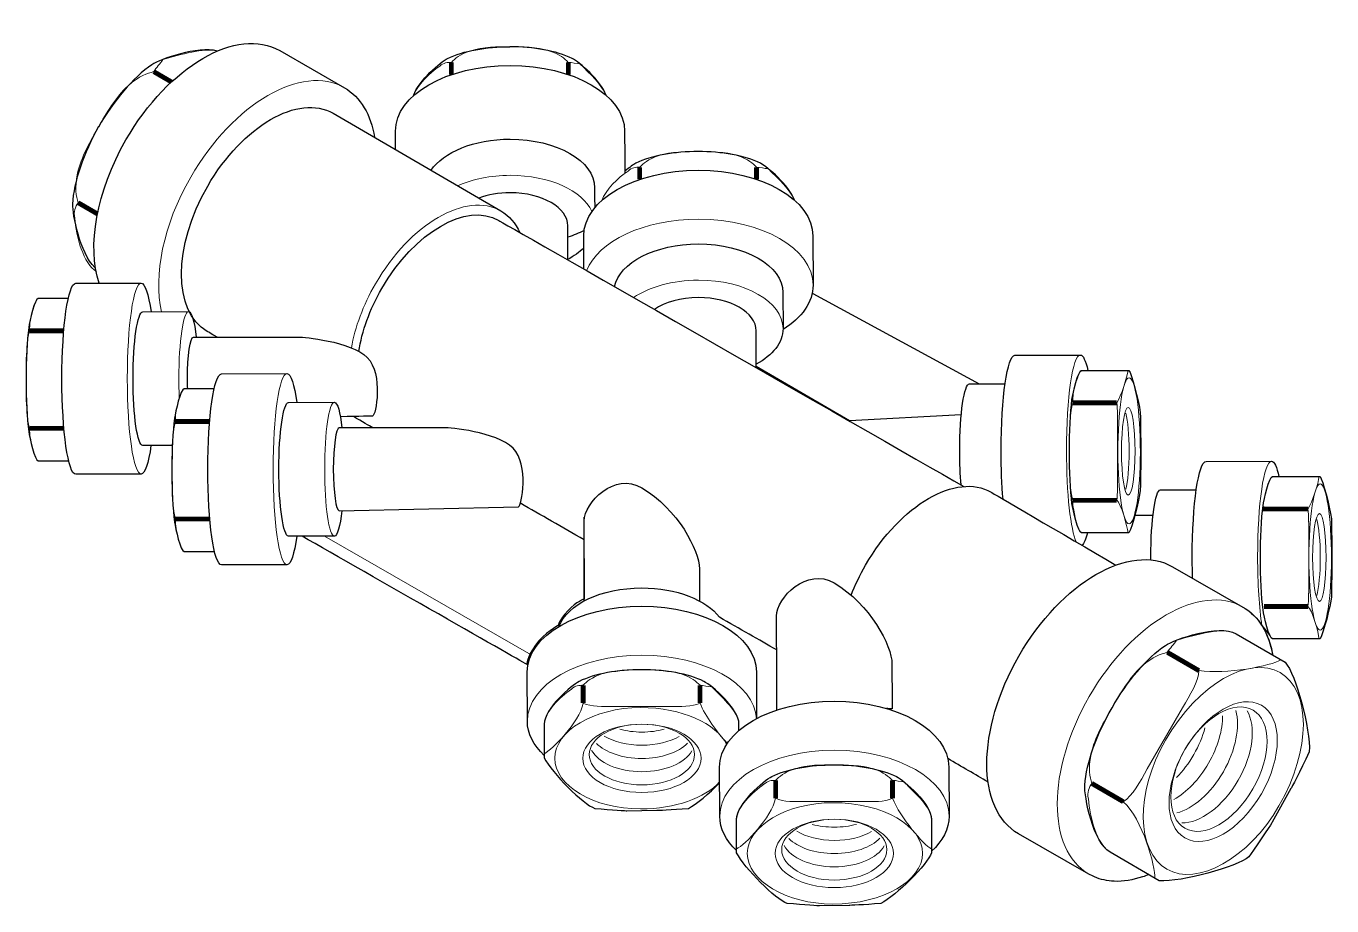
# Model space of a CAD drawing. Header units: millimetres. Extents: x 24747 to 137666, y -34589 to 43444.
# Drawn here: x 126222 to 126767, y 7455 to 7822 of the extents above; entities that cross this region are included whole.
import ezdxf

# ---------------------------------------------------------------- set-up
doc = ezdxf.new("R2010")
doc.units = ezdxf.units.MM
doc.header["$LTSCALE"] = 10
doc.layers.add('Livello 1', color=7, linetype='Continuous')
doc.layers.add('Pannelli', color=7, linetype='Continuous')

# ---------------------------------------------------------------- blocks, each defined once
blk = doc.blocks.new('block 95')
at = {"layer": 'Livello 1', "color": 7, "lineweight": 5, "true_color": 0xffffff}
blk.add_lwpolyline([(142.098, 72.926), (142.098, 72.926)], dxfattribs=at)
blk = doc.blocks.new('block 118')
at = {"layer": 'Livello 1', "color": 7, "lineweight": 5, "true_color": 0xffffff}
blk.add_lwpolyline([(130.922, 65.887), (130.922, 65.887)], dxfattribs=at)
blk.add_open_spline([(132.279, 65.887), (132.279, 65.454), (131.672, 65.103), (130.922, 65.104), (130.173, 65.104), (129.565, 65.454), (129.566, 65.887), (129.565, 66.319), (130.173, 66.67), (130.922, 66.67), (131.671, 66.67), (132.279, 66.319), (132.279, 65.887)], degree=3, knots=[0, 0, 0, 0, 1, 1, 1, 2, 2, 2, 3, 3, 3, 4, 4, 4, 4], dxfattribs=at)
blk = doc.blocks.new('block 125')
at = {"layer": 'Livello 1', "color": 7, "lineweight": 5, "true_color": 0xffffff}
blk.add_lwpolyline([(135.336, 63.706), (135.336, 63.706)], dxfattribs=at)
blk.add_open_spline([(136.693, 63.706), (136.693, 63.273), (136.085, 62.923), (135.336, 62.923), (134.587, 62.923), (133.979, 63.273), (133.98, 63.706), (133.979, 64.138), (134.587, 64.489), (135.336, 64.489), (136.085, 64.489), (136.693, 64.138), (136.693, 63.706)], degree=3, knots=[0, 0, 0, 0, 1, 1, 1, 2, 2, 2, 3, 3, 3, 4, 4, 4, 4], dxfattribs=at)
blk = doc.blocks.new('block 123')
at = {"layer": 'Livello 1', "color": 7, "lineweight": 5, "true_color": 0xffffff}
blk.add_lwpolyline([(144.256, 65.582), (144.256, 65.582)], dxfattribs=at)
blk.add_open_spline([(145.133, 67.103), (145.618, 66.822), (145.618, 65.915), (145.133, 65.075), (144.648, 64.236), (143.862, 63.781), (143.378, 64.062), (142.893, 64.341), (142.893, 65.249), (143.378, 66.089), (143.863, 66.929), (144.649, 67.383), (145.133, 67.103)], degree=3, knots=[0, 0, 0, 0, 1, 1, 1, 2, 2, 2, 3, 3, 3, 4, 4, 4, 4], dxfattribs=at)

msp = doc.modelspace()

# ---------------------------------------------------------------- linework, layer by layer
at = {"layer": 'Pannelli', "color": 7, "lineweight": 30}
for p, q in [((126550.58346, 7710.14462), (126620.00615, 7672.49333)), ((126565.94726, 7656.95455), (126526.89012, 7679.67758)), ((126612.54407, 7659.53624), (126565.94726, 7656.95455))]:
    msp.add_line(p, q, dxfattribs=at)
at = {"layer": 'Pannelli', "color": 7, "lineweight": 9}
msp.add_line((126432.9658, 7559.34117), (126346.61702, 7608.88939), dxfattribs=at)
at = {"layer": 'Pannelli', "color": 7}
msp.add_line((126738.04933, 7571.56718), (126741.41858, 7567.38437), dxfattribs=at)
at = {"layer": 'Pannelli', "color": 7, "lineweight": 5, "const_width": 2}
for points in [[(126399.67145, 7801.4984), (126399.66714, 7806.61042)], [(126448.46756, 7801.54569), (126448.46756, 7806.61042)], [(126282.80003, 7798.44056), (126275.38347, 7802.74752)], [(126478.2839, 7757.75758), (126478.27958, 7762.87064)], [(126527.078, 7757.80384), (126527.07373, 7762.87064)], [(126251.87522, 7743.37323), (126243.80305, 7748.05869)], [(126237.82845, 7694.58016), (126223.54792, 7694.58016)], [(126677.49465, 7664.53611), (126659.13335, 7664.52984)], [(126237.88513, 7653.91666), (126223.54792, 7653.90687)], [(126298.71273, 7656.75388), (126284.42616, 7656.75388)], [(126677.49465, 7623.87537), (126659.12708, 7623.86909)], [(126298.76938, 7616.09039), (126284.42616, 7616.08059)], [(126757.28603, 7620.20687), (126738.40153, 7620.26669)], [(126757.28603, 7579.54612), (126738.92473, 7579.54612)], [(126711.78412, 7552.75669), (126698.57753, 7560.41977)], [(126454.68205, 7539.21147), (126454.67578, 7546.63626)], [(126503.4762, 7539.21147), (126503.4762, 7546.63626)], [(126535.02527, 7499.51645), (126535.019, 7506.94124)], [(126583.81942, 7499.51645), (126583.81942, 7506.94124)], [(126680.20997, 7498.05532), (126666.99711, 7505.72468)]]:
    msp.add_lwpolyline(points, dxfattribs=at)
at = {"layer": 'Pannelli', "color": 7, "lineweight": 30}
for points, knots in [([(126252.61759, 7714.48199), (126247.53869, 7729.68578), (126251.27237, 7752.59877), (126263.80106, 7774.29629), (126281.56662, 7805.06149), (126310.29377, 7821.74218), (126327.96527, 7811.5331), (126327.96527, 7811.5331), (126355.00554, 7796.02508), (126355.00554, 7796.02508), (126361.83673, 7792.0786), (126366.01503, 7784.69397), (126367.54444, 7775.34152)], [6.29502574, 6.29502574, 6.29502574, 6.29502574, 7, 7, 7, 8, 8, 8, 9, 9, 9, 9.386565322, 9.386565322, 9.386565322, 9.386565322]), ([(126301.97146, 7811.3277), (126293.73521, 7813.56635), (126278.19884, 7807.99413), (126274.61215, 7805.62588), (126266.75467, 7800.43354), (126258.60872, 7790.55682), (126252.30016, 7779.62031)], [14.087791399, 14.087791399, 14.087791399, 14.087791399, 15, 15, 15, 16, 16, 16, 16]), ([(126383.88349, 7792.86793), (126386.07406, 7799.12355), (126395.18162, 7806.80958), (126398.04265, 7808.23459), (126404.55188, 7811.48293), (126414.30945, 7813.12592), (126424.06703, 7813.12592), (126424.06708, 7813.12592), (126424.06713, 7813.12592), (126424.06719, 7813.12592)], [3.122622976, 3.122622976, 3.122622976, 3.122622976, 4, 4, 4, 5, 5, 5, 5.000005458, 5.000005458, 5.000005458, 5.000005458]), ([(126464.25089, 7792.86793), (126462.06032, 7799.12355), (126452.95276, 7806.80958), (126450.09173, 7808.23459), (126443.5825, 7811.48293), (126433.82492, 7813.12592), (126424.06735, 7813.12592), (126424.06729, 7813.12592), (126424.06724, 7813.12592), (126424.06719, 7813.12592)], [3.122622976, 3.122622976, 3.122622976, 3.122622976, 4, 4, 4, 5, 5, 5, 5.000005458, 5.000005458, 5.000005458, 5.000005458]), ([(126376.32428, 7770.23082), (126376.30531, 7774.35597), (126376.28909, 7777.88326), (126376.28909, 7777.88326), (126376.28909, 7793.05893), (126397.71061, 7805.35623), (126424.1426, 7805.35623), (126450.56205, 7805.35623), (126471.98983, 7793.05893), (126471.98356, 7777.88326), (126471.98356, 7777.88326), (126472.03846, 7765.94407), (126472.06438, 7760.30819)], [5.584747074, 5.584747074, 5.584747074, 5.584747074, 6, 6, 6, 7, 7, 7, 8, 8, 8, 8.763975171, 8.763975171, 8.763975171, 8.763975171]), ([(126301.84077, 7691.95475), (126299.26279, 7693.45584), (126297.7519, 7694.33559), (126297.7519, 7694.33559), (126283.32248, 7702.66339), (126283.38519, 7729.804), (126297.9024, 7754.94418), (126312.41335, 7780.07809), (126335.88546, 7793.7111), (126350.31488, 7785.37076), (126350.31488, 7785.37076), (126420.36122, 7744.59714), (126420.36122, 7744.59714), (126423.8308, 7742.59256), (126426.46284, 7739.50196), (126428.25798, 7735.61422)], [5.853133242, 5.853133242, 5.853133242, 5.853133242, 6, 6, 6, 7, 7, 7, 8, 8, 8, 9, 9, 9, 9.240346713, 9.240346713, 9.240346713, 9.240346713]), ([(126250.73927, 7721.05188), (126244.59393, 7726.9749), (126241.41095, 7743.17049), (126241.60493, 7747.46412), (126242.03343, 7756.87246), (126246.33564, 7768.93053), (126252.48988, 7779.95462)], [14.087791399, 14.087791399, 14.087791399, 14.087791399, 15, 15, 15, 16, 16, 16, 16]), ([(126391.20586, 7761.56833), (126396.29395, 7769.16703), (126409.13125, 7774.55967), (126424.16141, 7774.55967), (126443.65148, 7774.55967), (126459.45423, 7765.49189), (126459.45423, 7754.30455), (126459.45423, 7754.30455), (126459.47241, 7749.9311), (126459.48919, 7745.89345)], [6.228829853, 6.228829853, 6.228829853, 6.228829853, 7, 7, 7, 8, 8, 8, 8.538391412, 8.538391412, 8.538391412, 8.538391412]), ([(126542.86656, 7749.11822), (126540.68107, 7755.37572), (126531.56121, 7763.06981), (126528.70417, 7764.50109), (126522.18867, 7767.74943), (126512.43737, 7769.38614), (126502.67352, 7769.38614), (126492.91594, 7769.37987), (126483.15837, 7767.7557), (126476.66168, 7764.50109), (126475.68478, 7764.01169), (126473.97509, 7762.79008), (126472.06054, 7761.14388)], [3.122157867, 3.122157867, 3.122157867, 3.122157867, 4, 4, 4, 5, 5, 5, 6, 6, 6, 6.300159344, 6.300159344, 6.300159344, 6.300159344]), ([(126454.96073, 7720.34401), (126454.93511, 7726.31431), (126454.90154, 7734.13722), (126454.90154, 7734.13722), (126454.90154, 7749.31288), (126476.32305, 7761.61646), (126502.74877, 7761.61646), (126529.17449, 7761.61646), (126550.59601, 7749.31288), (126550.59601, 7734.13722), (126550.59601, 7734.13722), (126550.6838, 7713.69397), (126550.6838, 7713.69397), (126550.68676, 7706.53317), (126545.92664, 7700.01498), (126538.124, 7695.12519)], [5.381590673, 5.381590673, 5.381590673, 5.381590673, 6, 6, 6, 7, 7, 7, 8, 8, 8, 9, 9, 9, 9.471470997, 9.471470997, 9.471470997, 9.471470997]), ([(126361.02617, 7685.97561), (126362.29167, 7694.31234), (126365.47989, 7703.42727), (126370.58881, 7712.27674), (126384.12149, 7735.71749), (126406.00078, 7748.41614), (126419.45821, 7740.64645), (126419.45821, 7740.64645), (126572.95239, 7652.86942), (126613.61504, 7629.61611)], [6.622474941, 6.622474941, 6.622474941, 6.622474941, 7, 7, 7, 8, 8, 8, 8.867543323, 8.867543323, 8.867543323, 8.867543323]), ([(126448.2822, 7724.16319), (126448.2933, 7731.21196), (126448.30451, 7738.33874), (126448.30451, 7738.33874), (126448.31078, 7745.98929), (126437.53105, 7752.1787), (126424.23039, 7752.1787), (126419.40551, 7752.1787), (126414.91235, 7751.36422), (126411.14547, 7749.96158)], [2.494526572, 2.494526572, 2.494526572, 2.494526572, 3, 3, 3, 4, 4, 4, 4.362755455, 4.362755455, 4.362755455, 4.362755455]), ([(126467.74071, 7713.03566), (126469.86341, 7723.06297), (126484.74023, 7730.82616), (126502.77385, 7730.82616), (126522.26392, 7730.82616), (126538.06041, 7721.75839), (126538.06041, 7710.56477), (126538.06041, 7710.56477), (126538.12939, 7695.48317), (126538.12939, 7695.48317), (126538.12939, 7689.62474), (126533.80556, 7684.34967), (126526.89187, 7680.65063)], [6.074727128, 6.074727128, 6.074727128, 6.074727128, 7, 7, 7, 8, 8, 8, 9, 9, 9, 9.523079842, 9.523079842, 9.523079842, 9.523079842]), ([(126274.24155, 7646.6855), (126273.19269, 7639.34058), (126271.7342, 7634.78679), (126270.12216, 7634.78679), (126270.12216, 7634.78679), (126242.83105, 7634.70527), (126242.83105, 7634.70527), (126239.63914, 7634.70527), (126237.04925, 7652.55235), (126237.04925, 7674.57588), (126237.04925, 7696.5994), (126239.63914, 7714.45902), (126242.83105, 7714.45275), (126242.83105, 7714.45275), (126270.12216, 7714.53427), (126270.12216, 7714.53427), (126271.74101, 7714.53427), (126273.20501, 7709.94032), (126274.25483, 7702.54075)], [4.494959227, 4.494959227, 4.494959227, 4.494959227, 5, 5, 5, 6, 6, 6, 7, 7, 7, 8, 8, 8, 9, 9, 9, 9.507174546, 9.507174546, 9.507174546, 9.507174546]), ([(126239.70589, 7708.13165), (126234.05229, 7708.13165), (126227.16625, 7708.13165), (126227.16625, 7708.13165), (126225.71767, 7708.13165), (126223.54792, 7698.64373), (126223.18421, 7695.93468), (126222.46305, 7690.50405), (126222.09934, 7682.37692), (126222.09934, 7674.24979), (126222.09934, 7666.11011), (126222.46305, 7657.98298), (126223.18421, 7652.56489), (126223.54792, 7649.84331), (126225.71767, 7640.36165), (126227.16625, 7640.36165), (126227.16625, 7640.36165), (126234.17921, 7640.36165), (126239.86117, 7640.36165)], [2.410512102, 2.410512102, 2.410512102, 2.410512102, 3, 3, 3, 4, 4, 4, 5, 5, 5, 6, 6, 6, 7, 7, 7, 7.594895815, 7.594895815, 7.594895815, 7.594895815]), ([(126526.88928, 7679.21102), (126526.90262, 7686.63318), (126526.91696, 7694.60524), (126526.91696, 7694.60524), (126526.91696, 7702.25578), (126516.13722, 7708.43893), (126502.83656, 7708.43893), (126495.43865, 7708.43893), (126488.81748, 7706.52427), (126484.40048, 7703.50862)], [2.465510402, 2.465510402, 2.465510402, 2.465510402, 3, 3, 3, 4, 4, 4, 4.556469093, 4.556469093, 4.556469093, 4.556469093]), ([(126283.17998, 7646.70895), (126277.67599, 7646.69451), (126270.80569, 7646.67649), (126270.80569, 7646.67649), (126268.57324, 7646.67649), (126266.76094, 7659.17446), (126266.76094, 7674.60096), (126266.76094, 7690.02746), (126268.57324, 7702.5317), (126270.80569, 7702.5317), (126270.80569, 7702.5317), (126289.92577, 7702.58187), (126289.92577, 7702.58187), (126291.21314, 7702.58187), (126292.3608, 7698.42373), (126293.10177, 7691.94731)], [5.400563748, 5.400563748, 5.400563748, 5.400563748, 6, 6, 6, 7, 7, 7, 8, 8, 8, 9, 9, 9, 9.576661606, 9.576661606, 9.576661606, 9.576661606]), ([(126289.5654, 7670.30537), (126289.51409, 7671.6864), (126289.48681, 7673.13412), (126289.48681, 7674.62604), (126289.48681, 7684.19549), (126290.60931, 7691.94637), (126291.99518, 7691.94637), (126291.99518, 7691.94637), (126336.17392, 7691.98399), (126336.17392, 7691.98399), (126337.5598, 7691.98399), (126357.60171, 7690.36609), (126364.54363, 7683.39908), (126371.29743, 7676.6202), (126368.14942, 7659.01769), (126366.76354, 7659.01769), (126366.76354, 7659.01769), (126361.29669, 7658.89251), (126353.31948, 7658.70986)], [6.8440954, 6.8440954, 6.8440954, 6.8440954, 7, 7, 7, 8, 8, 8, 9, 9, 9, 10, 10, 10, 11, 11, 11, 11.270401915, 11.270401915, 11.270401915, 11.270401915]), ([(126629.99016, 7624.33673), (126629.48535, 7630.26167), (126629.19591, 7637.16664), (126629.19591, 7644.5381), (126629.19591, 7666.56162), (126631.77953, 7684.4087), (126634.97144, 7684.4087)], [0.665291907, 0.665291907, 0.665291907, 0.665291907, 1, 1, 1, 2, 2, 2, 2]), ([(126335.12023, 7608.85922), (126334.07134, 7601.5109), (126332.61267, 7596.95424), (126331.0004, 7596.95424), (126331.0004, 7596.95424), (126303.70929, 7596.87899), (126303.70929, 7596.87899), (126300.52365, 7596.87899), (126297.93376, 7614.72607), (126297.93376, 7636.74959), (126297.93376, 7658.77312), (126300.52365, 7676.63274), (126303.70929, 7676.62647), (126303.70929, 7676.62647), (126331.0004, 7676.70799), (126331.0004, 7676.70799), (126332.61925, 7676.70799), (126334.08325, 7672.11403), (126335.13306, 7664.71447)], [4.494888441, 4.494888441, 4.494888441, 4.494888441, 5, 5, 5, 6, 6, 6, 7, 7, 7, 8, 8, 8, 9, 9, 9, 9.507174546, 9.507174546, 9.507174546, 9.507174546]), ([(126687.4529, 7649.45451), (126687.4529, 7649.45451), (126687.40273, 7654.70328), (126687.26477, 7660.46627), (126686.54361, 7665.88436), (126683.64644, 7676.73308), (126682.56157, 7678.08133), (126682.56157, 7678.08133), (126662.75168, 7678.08133), (126662.75168, 7678.08133), (126661.3031, 7678.08133), (126659.12708, 7668.59967), (126658.76964, 7665.89063), (126658.04221, 7660.46627), (126657.68477, 7652.3266), (126657.68477, 7644.19947), (126657.68477, 7636.07233), (126658.04221, 7627.93266), (126658.76964, 7622.51457), (126659.12708, 7619.80553), (126661.3031, 7610.31133), (126662.75168, 7610.31133), (126662.75168, 7610.31133), (126682.56157, 7610.31133), (126682.56157, 7610.31133), (126684.01015, 7613.02038), (126686.90732, 7623.86909), (126687.27104, 7627.93266), (126687.40273, 7633.86496), (126687.49679, 7639.12001), (126687.49679, 7639.12001), (126687.49679, 7639.12001), (126687.4529, 7649.45451), (126687.4529, 7649.45451)], [0, 0, 0, 0, 1, 1, 1, 2, 2, 2, 3, 3, 3, 4, 4, 4, 5, 5, 5, 6, 6, 6, 7, 7, 7, 8, 8, 8, 9, 9, 9, 10, 10, 10, 11, 11, 11, 11]), ([(126612.48308, 7630.26343), (126612.12121, 7634.44625), (126611.91321, 7639.33702), (126611.91321, 7644.56318), (126611.91321, 7659.97714), (126613.72551, 7672.48138), (126615.95796, 7672.48138), (126615.95796, 7672.48138), (126625.22617, 7672.50874), (126630.85697, 7672.52536)], [0.661221934, 0.661221934, 0.661221934, 0.661221934, 1, 1, 1, 2, 2, 2, 2.696230311, 2.696230311, 2.696230311, 2.696230311]), ([(126300.58876, 7670.30537), (126294.93429, 7670.30537), (126288.04449, 7670.30537), (126288.04449, 7670.30537), (126286.59591, 7670.30537), (126284.42616, 7660.81744), (126284.06872, 7658.1084), (126283.34129, 7652.67777), (126282.97758, 7644.55064), (126282.97758, 7636.42351), (126282.97758, 7628.28383), (126283.34129, 7620.1567), (126284.06872, 7614.73861), (126284.42616, 7612.01703), (126286.59591, 7602.53537), (126288.04449, 7602.53537), (126288.04449, 7602.53537), (126295.06113, 7602.53537), (126300.74388, 7602.53537)], [2.410351107, 2.410351107, 2.410351107, 2.410351107, 3, 3, 3, 4, 4, 4, 5, 5, 5, 6, 6, 6, 7, 7, 7, 7.595051798, 7.595051798, 7.595051798, 7.595051798]), ([(126353.97825, 7619.49238), (126353.23534, 7613.03972), (126352.08815, 7608.90037), (126350.80401, 7608.90037), (126350.80401, 7608.90037), (126331.68393, 7608.8502), (126331.68393, 7608.8502), (126329.45148, 7608.8502), (126327.63918, 7621.34818), (126327.63918, 7636.77468), (126327.63918, 7652.20118), (126329.45148, 7664.70542), (126331.68393, 7664.70542), (126331.68393, 7664.70542), (126350.80401, 7664.75559), (126350.80401, 7664.75559), (126352.09138, 7664.75559), (126353.24112, 7660.59745), (126353.98386, 7654.12103)], [4.424787487, 4.424787487, 4.424787487, 4.424787487, 5, 5, 5, 6, 6, 6, 7, 7, 7, 8, 8, 8, 9, 9, 9, 9.576661508, 9.576661508, 9.576661508, 9.576661508]), ([(126352.87342, 7619.4669), (126351.48754, 7619.47944), (126350.36505, 7627.23032), (126350.36505, 7636.79976), (126350.36505, 7646.36921), (126351.48754, 7654.12009), (126352.87342, 7654.12009), (126352.87342, 7654.12009), (126397.05216, 7654.15771), (126397.05216, 7654.15771), (126398.43804, 7654.15771), (126418.47994, 7652.53981), (126425.42814, 7645.5728), (126432.18194, 7638.79392), (126429.02766, 7621.1914), (126427.64178, 7621.1914), (126427.64178, 7621.1914), (126352.87342, 7619.4669), (126352.87342, 7619.4669)], [0, 0, 0, 0, 1, 1, 1, 2, 2, 2, 3, 3, 3, 4, 4, 4, 5, 5, 5, 6, 6, 6, 6]), ([(126709.13166, 7591.31192), (126709.03718, 7594.17475), (126708.98729, 7597.15474), (126708.98729, 7600.21513), (126708.98729, 7622.22611), (126711.57091, 7640.08573), (126714.76282, 7640.08573), (126714.76282, 7640.08573), (126742.0602, 7640.15471), (126742.0602, 7640.15471), (126743.21654, 7640.15471), (126744.29439, 7637.80236), (126745.19837, 7633.75209)], [0.861039914, 0.861039914, 0.861039914, 0.861039914, 1, 1, 1, 2, 2, 2, 3, 3, 3, 3.362987021, 3.362987021, 3.362987021, 3.362987021]), ([(126455.14535, 7581.86705), (126455.13243, 7595.95257), (126455.11475, 7615.22775), (126455.11475, 7615.22775), (126455.11475, 7622.86574), (126467.74441, 7635.83404), (126479.19514, 7629.04889), (126494.0259, 7620.28212), (126503.26926, 7602.91163), (126503.26926, 7595.27363), (126503.26926, 7595.27363), (126503.27972, 7588.62236), (126503.29043, 7581.81424)], [5.365379904, 5.365379904, 5.365379904, 5.365379904, 6, 6, 6, 7, 7, 7, 8, 8, 8, 8.488209539, 8.488209539, 8.488209539, 8.488209539]), ([(126566.57769, 7584.24966), (126568.1888, 7588.42829), (126570.19654, 7592.64658), (126572.60072, 7596.81001), (126587.11166, 7621.95019), (126610.58377, 7635.57066), (126625.01319, 7627.24286), (126625.01319, 7627.24286), (126655.15659, 7609.64169), (126677.1259, 7596.81348)], [6.834391424, 6.834391424, 6.834391424, 6.834391424, 7, 7, 7, 8, 8, 8, 8.635586512, 8.635586512, 8.635586512, 8.635586512]), ([(126767.24427, 7605.13154), (126767.24427, 7605.13154), (126767.20038, 7610.37404), (126767.06242, 7616.13076), (126766.33499, 7621.54885), (126763.44409, 7632.39757), (126762.35295, 7633.75209), (126762.35295, 7633.75209), (126742.54306, 7633.75209), (126742.54306, 7633.75209), (126741.09448, 7633.75209), (126738.92473, 7624.27043), (126738.56102, 7621.56139), (126737.83986, 7616.13076), (126737.47615, 7608.00363), (126737.47615, 7599.87023), (126737.47615, 7591.73682), (126737.83359, 7583.60969), (126738.56102, 7578.1916), (126738.92473, 7575.47002), (126741.09448, 7565.98836), (126742.54306, 7565.98836), (126742.54306, 7565.98836), (126762.35295, 7565.98836), (126762.35295, 7565.98836), (126763.8078, 7568.69741), (126766.6987, 7579.54612), (126767.06242, 7583.60969), (126767.20038, 7589.53572), (126767.28817, 7594.79704), (126767.28817, 7594.79704), (126767.28817, 7594.79704), (126767.24427, 7605.13154), (126767.24427, 7605.13154)], [0, 0, 0, 0, 1, 1, 1, 2, 2, 2, 3, 3, 3, 4, 4, 4, 5, 5, 5, 6, 6, 6, 7, 7, 7, 8, 8, 8, 9, 9, 9, 10, 10, 10, 11, 11, 11, 11]), ([(126691.70864, 7598.9668), (126691.70595, 7599.38476), (126691.70459, 7599.80511), (126691.70459, 7600.22767), (126691.70459, 7615.65417), (126693.51689, 7628.15841), (126695.74934, 7628.15841), (126695.74934, 7628.15841), (126710.64833, 7628.19751), (126710.64833, 7628.19751)], [6.972608572, 6.972608572, 6.972608572, 6.972608572, 7, 7, 7, 8, 8, 8, 9, 9, 9, 9]), ([(126665.83071, 7467.82941), (126665.83071, 7467.82941), (126636.43257, 7484.65433), (126636.43257, 7484.65433), (126618.76107, 7494.85087), (126618.84259, 7528.07429), (126636.60815, 7558.85204), (126654.37371, 7589.61725), (126683.10087, 7606.29793), (126700.77236, 7596.10139), (126700.77236, 7596.10139), (126730.17051, 7579.25766), (126730.17051, 7579.25766), (126736.8325, 7575.41366), (126740.97228, 7568.29882), (126742.59255, 7559.27657)], [5, 5, 5, 5, 6, 6, 6, 7, 7, 7, 8, 8, 8, 9, 9, 9, 9.376990706, 9.376990706, 9.376990706, 9.376990706]), ([(126535.49912, 7536.27267), (126535.48468, 7550.05056), (126535.45797, 7575.539), (126535.45797, 7575.539), (126535.45797, 7583.17072), (126548.08763, 7596.13902), (126559.53836, 7589.36014), (126574.36912, 7580.5871), (126583.61248, 7563.21661), (126583.61248, 7555.57861), (126583.61248, 7555.57861), (126583.62915, 7544.98449), (126583.64194, 7536.85284)], [5.27027744, 5.27027744, 5.27027744, 5.27027744, 6, 6, 6, 7, 7, 7, 8, 8, 8, 8.616219085, 8.616219085, 8.616219085, 8.616219085]), ([(126444.63125, 7571.21389), (126447.99074, 7580.39316), (126462.17926, 7587.28446), (126479.17005, 7587.28446), (126493.68529, 7587.28446), (126506.15188, 7582.25499), (126511.57035, 7575.06619)], [0.128233236, 0.128233236, 0.128233236, 0.128233236, 1, 1, 1, 1.744750613, 1.744750613, 1.744750613, 1.744750613]), ([(126438.4211, 7517.37646), (126433.95861, 7521.55203), (126431.38553, 7526.46518), (126431.38553, 7531.72397), (126431.38553, 7531.72397), (126431.29774, 7552.17976), (126431.29774, 7552.17976), (126431.29774, 7567.3617), (126452.71925, 7579.659), (126479.14497, 7579.659), (126505.57696, 7579.659), (126526.99848, 7567.3617), (126526.99221, 7552.17976), (126526.99221, 7552.17976), (126527.0631, 7536.77224), (126527.0818, 7532.70907)], [4.653472263, 4.653472263, 4.653472263, 4.653472263, 5, 5, 5, 6, 6, 6, 7, 7, 7, 8, 8, 8, 8.868143455, 8.868143455, 8.868143455, 8.868143455]), ([(126444.26603, 7571.54441), (126444.26603, 7571.54441), (126438.50304, 7568.65978), (126434.73421, 7563.34203), (126430.96538, 7558.02427), (126431.18486, 7555.3654), (126431.18486, 7555.3654)], [10, 10, 10, 10, 11, 11, 11, 12, 12, 12, 12]), ([(126750.21241, 7503.51731), (126750.21241, 7503.51731), (126754.06277, 7510.71634), (126757.85041, 7518.85601), (126758.40853, 7528.25615), (126752.25047, 7551.26421), (126747.82946, 7556.24333), (126747.82946, 7556.24333), (126727.3235, 7568.12048), (126727.3235, 7568.12048), (126720.03667, 7572.33455), (126701.73809, 7565.90057), (126697.80621, 7563.29813), (126689.94873, 7558.09953), (126681.80278, 7548.2228), (126675.49422, 7537.28002), (126669.17939, 7526.34351), (126664.6894, 7514.35348), (126664.13129, 7504.95962), (126663.84282, 7500.25642), (126667.41726, 7481.18024), (126674.71036, 7476.96617), (126674.71036, 7476.96617), (126695.20377, 7465.08902), (126695.20377, 7465.08902), (126704.59763, 7464.52463), (126727.59942, 7470.68269), (126732.59109, 7475.1037), (126737.87121, 7482.68526), (126742.4051, 7489.4955), (126742.4051, 7489.4955), (126742.4051, 7489.4955), (126750.21241, 7503.51731), (126750.21241, 7503.51731)], [0, 0, 0, 0, 1, 1, 1, 2, 2, 2, 3, 3, 3, 4, 4, 4, 5, 5, 5, 6, 6, 6, 7, 7, 7, 8, 8, 8, 9, 9, 9, 10, 10, 10, 11, 11, 11, 11]), ([(126519.73673, 7527.79102), (126519.73673, 7529.32403), (126519.73673, 7530.38199), (126519.73673, 7530.38199), (126519.73673, 7536.87868), (126508.35499, 7546.63626), (126505.10664, 7548.2667), (126498.59114, 7551.51504), (126488.83357, 7553.14549), (126479.07599, 7553.14549), (126469.31214, 7553.14549), (126459.56084, 7551.51504), (126453.05788, 7548.2667), (126449.80327, 7546.63626), (126438.41525, 7536.87868), (126438.41525, 7530.36945), (126438.41525, 7530.36945), (126438.42152, 7516.4417), (126438.42152, 7516.4417), (126441.66986, 7509.93874), (126454.67578, 7496.92655), (126459.56084, 7495.28984), (126466.67835, 7494.68783), (126472.98064, 7494.28649), (126472.98064, 7494.28649), (126472.98064, 7494.28649), (126485.37828, 7494.48716), (126485.37828, 7494.48716), (126485.37828, 7494.48716), (126491.68057, 7494.68783), (126498.59114, 7495.28984), (126502.01872, 7497.00693), (126507.24944, 7501.42611), (126511.67107, 7505.93883)], [2.724514817, 2.724514817, 2.724514817, 2.724514817, 3, 3, 3, 4, 4, 4, 5, 5, 5, 6, 6, 6, 7, 7, 7, 8, 8, 8, 9, 9, 9, 10, 10, 10, 11, 11, 11, 12, 12, 12, 12.526572454, 12.526572454, 12.526572454, 12.526572454]), ([(126518.76432, 7477.68935), (126514.30384, 7481.86457), (126511.73285, 7486.77712), (126511.73502, 7492.03522), (126511.73502, 7492.03522), (126511.64096, 7512.48474), (126511.64096, 7512.48474), (126511.64096, 7527.67295), (126533.06247, 7539.97025), (126559.49446, 7539.97025), (126585.91391, 7539.97025), (126607.3417, 7527.67295), (126607.33543, 7512.48474), (126607.33543, 7512.48474), (126607.42949, 7492.04149), (126607.42949, 7492.04149), (126607.43172, 7486.65658), (126604.7374, 7481.63458), (126600.07996, 7477.39549)], [4.653517594, 4.653517594, 4.653517594, 4.653517594, 5, 5, 5, 6, 6, 6, 7, 7, 7, 8, 8, 8, 9, 9, 9, 9.354692119, 9.354692119, 9.354692119, 9.354692119]), ([(126565.7215, 7454.79214), (126565.7215, 7454.79214), (126572.03006, 7454.99281), (126578.94063, 7455.59482), (126585.44359, 7458.85571), (126598.45578, 7471.8679), (126600.07996, 7476.75295), (126600.07996, 7476.75295), (126600.07996, 7490.68697), (126600.07996, 7490.68697), (126600.07996, 7497.18366), (126588.69821, 7506.94124), (126585.44359, 7508.57168), (126578.93436, 7511.82002), (126569.17679, 7513.45047), (126559.41921, 7513.45047), (126549.66164, 7513.45047), (126539.90406, 7511.8263), (126533.4011, 7508.57168), (126530.14649, 7506.94124), (126518.75847, 7497.18366), (126518.75847, 7490.67443), (126518.75847, 7490.67443), (126518.76474, 7476.75295), (126518.76474, 7476.75295), (126522.01308, 7470.24372), (126535.02527, 7457.2378), (126539.90406, 7455.59482), (126547.02157, 7454.99281), (126553.32386, 7454.59147), (126553.32386, 7454.59147), (126553.32386, 7454.59147), (126565.7215, 7454.79214), (126565.7215, 7454.79214)], [0, 0, 0, 0, 1, 1, 1, 2, 2, 2, 3, 3, 3, 4, 4, 4, 5, 5, 5, 6, 6, 6, 7, 7, 7, 8, 8, 8, 9, 9, 9, 10, 10, 10, 11, 11, 11, 11])]:
    msp.add_open_spline(points, degree=3, knots=knots, dxfattribs=at)
at = {"layer": 'Pannelli', "color": 7, "lineweight": 5}
for points, knots in [([(126301.94818, 7811.31778), (126296.10222, 7812.79968), (126286.81069, 7809.86315), (126279.21502, 7807.82071), (126278.16777, 7806.00214), (126276.43072, 7804.57236), (126275.38347, 7802.74752), (126275.38347, 7802.74752), (126275.38347, 7802.74752), (126275.38347, 7802.74752), (126272.49884, 7801.98874), (126269.62049, 7801.21114), (126264.64136, 7796.7964), (126259.66224, 7792.38166), (126255.46071, 7785.08857), (126252.30016, 7779.62031), (126249.13961, 7774.15206), (126244.93808, 7766.85896), (126243.5961, 7760.33719), (126242.25412, 7753.81541), (126243.03172, 7750.94332), (126243.80305, 7748.05869), (126242.7558, 7746.24012), (126241.70228, 7744.40901), (126242.46734, 7741.54319), (126242.9502, 7733.9679), (126246.04177, 7722.47328), (126251.50375, 7719.31273)], [0.119730664, 0.119730664, 0.119730664, 0.119730664, 1, 1, 1, 2, 2, 2, 3, 3, 3, 4, 4, 4, 5, 5, 5, 6, 6, 6, 7, 7, 7, 8, 8, 8, 9, 9, 9, 9]), ([(126464.20432, 7792.90887), (126462.56361, 7797.19812), (126457.39176, 7801.95045), (126453.34007, 7806.00214), (126451.7159, 7806.00841), (126450.09173, 7806.61042), (126448.46756, 7806.61042), (126448.46756, 7806.61042), (126448.46756, 7806.61042), (126448.46756, 7806.61042), (126446.83711, 7808.24713), (126445.20667, 7809.8713), (126440.32788, 7811.49547), (126435.44909, 7813.12592), (126428.94614, 7813.11338), (126424.06735, 7813.12592), (126419.19483, 7813.12592), (126412.69187, 7813.11338), (126407.80054, 7811.49547), (126402.92175, 7809.8713), (126401.30385, 7808.24713), (126399.66714, 7806.61042), (126398.04924, 7806.61042), (126396.41879, 7806.61042), (126394.78835, 7804.98624), (126390.66772, 7802.23916), (126385.38102, 7797.15993), (126383.84375, 7792.70695)], [0.16952991, 0.16952991, 0.16952991, 0.16952991, 1, 1, 1, 2, 2, 2, 3, 3, 3, 4, 4, 4, 5, 5, 5, 6, 6, 6, 7, 7, 7, 8, 8, 8, 8.845687859, 8.845687859, 8.845687859, 8.845687859]), ([(126542.81982, 7749.15935), (126541.18249, 7753.44987), (126536.00672, 7758.21337), (126531.95252, 7762.26236), (126530.32834, 7762.26863), (126528.6979, 7762.87064), (126527.07373, 7762.87064), (126527.07373, 7762.87064), (126527.07373, 7762.87064), (126527.07373, 7762.87064), (126525.44956, 7764.50109), (126523.81911, 7766.13153), (126518.94033, 7767.7557), (126514.06154, 7769.37987), (126507.55858, 7769.37987), (126502.67352, 7769.38614), (126497.801, 7769.38614), (126491.29804, 7769.37987), (126486.41298, 7767.7557), (126481.5342, 7766.13153), (126479.9163, 7764.50109), (126478.27958, 7762.87064), (126476.66168, 7762.87064), (126475.03124, 7762.87064), (126473.40079, 7761.25274), (126469.27738, 7758.49849), (126463.98631, 7753.41792), (126462.45307, 7748.96023)], [0.169013296, 0.169013296, 0.169013296, 0.169013296, 1, 1, 1, 2, 2, 2, 3, 3, 3, 4, 4, 4, 5, 5, 5, 6, 6, 6, 7, 7, 7, 8, 8, 8, 8.846260222, 8.846260222, 8.846260222, 8.846260222]), ([(126227.16625, 7708.13165), (126226.08138, 7708.13165), (126224.77076, 7702.70729), (126223.68589, 7698.64373), (126223.67961, 7697.2892), (126223.54792, 7695.93468), (126223.54792, 7694.58016), (126223.54792, 7694.58016), (126223.54792, 7694.58016), (126223.54792, 7694.58016), (126223.18421, 7693.22564), (126222.8205, 7691.85857), (126222.46305, 7687.79501), (126222.09934, 7683.73144), (126222.09934, 7678.31335), (126222.09934, 7674.24979), (126222.09934, 7670.18622), (126222.09934, 7664.76813), (126222.46305, 7660.69203), (126222.8205, 7656.62846), (126223.18421, 7655.27394), (126223.54792, 7653.90687), (126223.54792, 7652.56489), (126223.54792, 7651.21037), (126223.90537, 7649.84331), (126224.6328, 7645.77974), (126226.08138, 7640.36165), (126227.16625, 7640.36165)], [0, 0, 0, 0, 1, 1, 1, 2, 2, 2, 3, 3, 3, 4, 4, 4, 5, 5, 5, 6, 6, 6, 7, 7, 7, 8, 8, 8, 9, 9, 9, 9]), ([(126662.75168, 7678.08133), (126661.66681, 7678.08133), (126660.34991, 7672.65697), (126659.26504, 7668.59967), (126659.26504, 7667.24515), (126659.12708, 7665.88436), (126659.13335, 7664.52984), (126659.13335, 7664.52984), (126659.13335, 7664.52984), (126659.13335, 7664.52984), (126658.76964, 7663.17532), (126658.40592, 7661.82079), (126658.04221, 7657.75723), (126657.68477, 7653.69366), (126657.68477, 7648.26303), (126657.68477, 7644.19947), (126657.6785, 7640.1359), (126657.68477, 7634.71781), (126658.04221, 7630.6417), (126658.40592, 7626.57814), (126658.76964, 7625.23616), (126659.12708, 7623.86909), (126659.12708, 7622.51457), (126659.13335, 7621.16005), (126659.4908, 7619.80553), (126660.21822, 7615.74196), (126661.66681, 7610.32387), (126662.75168, 7610.31133)], [0, 0, 0, 0, 1, 1, 1, 2, 2, 2, 3, 3, 3, 4, 4, 4, 5, 5, 5, 6, 6, 6, 7, 7, 7, 8, 8, 8, 9, 9, 9, 9]), ([(126682.20412, 7678.08133), (126681.84041, 7675.37228), (126679.30695, 7667.23888), (126677.49465, 7664.53611), (126677.49465, 7664.53611), (126677.49465, 7664.53611), (126677.49465, 7664.53611), (126677.85836, 7661.82079), (126677.8082, 7657.75723), (126677.8082, 7653.69366), (126677.8082, 7653.69366), (126677.8082, 7634.71781), (126677.8082, 7634.71781), (126677.8082, 7630.65425), (126677.85836, 7626.57814), (126677.49465, 7623.87537), (126679.30695, 7622.51457), (126681.84041, 7613.03919), (126682.20412, 7610.31133)], [0, 0, 0, 0, 1, 1, 1, 2, 2, 2, 3, 3, 3, 4, 4, 4, 5, 5, 5, 6, 6, 6, 6]), ([(126687.32121, 7643.82321), (126687.32121, 7661.44454), (126685.15146, 7675.0023), (126682.618, 7675.0023), (126680.08455, 7675.0023), (126677.90853, 7661.44454), (126677.90853, 7643.82321), (126677.90853, 7627.56895), (126680.08455, 7614.01118), (126682.618, 7614.01118), (126685.15146, 7614.01118), (126687.32121, 7627.56895), (126687.32121, 7643.82321)], [0, 0, 0, 0, 1, 1, 1, 2, 2, 2, 3, 3, 3, 4, 4, 4, 4]), ([(126288.04449, 7670.30537), (126286.95962, 7670.30537), (126285.649, 7664.88101), (126284.56412, 7660.81744), (126284.55785, 7659.46292), (126284.42616, 7658.1084), (126284.42616, 7656.75388), (126284.42616, 7656.75388), (126284.42616, 7656.75388), (126284.42616, 7656.75388), (126284.06245, 7655.39936), (126283.69873, 7654.03229), (126283.34129, 7649.96873), (126282.97758, 7645.90516), (126282.97758, 7640.48707), (126282.97758, 7636.42351), (126282.97758, 7632.35994), (126282.97758, 7626.94185), (126283.34129, 7622.86574), (126283.69873, 7618.80218), (126284.06245, 7617.44766), (126284.42616, 7616.08059), (126284.42616, 7614.72607), (126284.42616, 7613.37155), (126284.78988, 7612.01703), (126285.51103, 7607.95346), (126286.95962, 7602.53537), (126288.04449, 7602.5291)], [0, 0, 0, 0, 1, 1, 1, 2, 2, 2, 3, 3, 3, 4, 4, 4, 5, 5, 5, 6, 6, 6, 7, 7, 7, 8, 8, 8, 9, 9, 9, 9]), ([(126681.21959, 7660.19035), (126682.06616, 7657.0298), (126682.63682, 7651.09749), (126682.63682, 7644.2998), (126682.63682, 7637.53973), (126682.07243, 7631.61997), (126681.23213, 7628.45942)], [0, 0, 0, 0, 1, 1, 1, 2, 2, 2, 2]), ([(126682.2731, 7662.61093), (126683.8283, 7662.60466), (126685.09502, 7654.40855), (126685.09502, 7644.2998), (126685.09502, 7634.19105), (126683.8283, 7625.98867), (126682.2731, 7626.00121)], [0, 0, 0, 0, 1, 1, 1, 2, 2, 2, 2]), ([(126761.98923, 7633.75209), (126761.63179, 7631.04304), (126759.09833, 7622.91591), (126757.28603, 7620.20687), (126757.28603, 7620.20687), (126757.28603, 7620.20687), (126757.28603, 7620.20687), (126757.64974, 7617.48528), (126757.60585, 7613.42172), (126757.60585, 7609.35815), (126757.60585, 7609.35815), (126757.60585, 7590.38857), (126757.60585, 7590.38857), (126757.60585, 7586.31873), (126757.64974, 7582.25517), (126757.28603, 7579.54612), (126759.09833, 7578.1916), (126761.63179, 7568.70995), (126761.98923, 7565.98836)], [0, 0, 0, 0, 1, 1, 1, 2, 2, 2, 3, 3, 3, 4, 4, 4, 5, 5, 5, 6, 6, 6, 6]), ([(126767.11259, 7599.50024), (126767.11886, 7617.10903), (126764.94284, 7630.67306), (126762.40938, 7630.67306), (126759.87593, 7630.67306), (126757.69991, 7617.12157), (126757.70618, 7599.50024), (126757.70618, 7583.23343), (126759.87593, 7569.67567), (126762.40938, 7569.67567), (126764.94284, 7569.67567), (126767.11886, 7583.23343), (126767.11259, 7599.50024)], [0, 0, 0, 0, 1, 1, 1, 2, 2, 2, 3, 3, 3, 4, 4, 4, 4]), ([(126762.06448, 7618.28169), (126763.61967, 7618.27542), (126764.8864, 7610.08558), (126764.8864, 7599.97056), (126764.8864, 7589.86181), (126763.61967, 7581.65943), (126762.06448, 7581.6657)], [0, 0, 0, 0, 1, 1, 1, 2, 2, 2, 2]), ([(126761.01097, 7615.86738), (126761.86381, 7612.70683), (126762.43447, 7606.77452), (126762.43447, 7599.97056), (126762.43447, 7593.20422), (126761.86381, 7587.28446), (126761.02351, 7584.12391)], [0, 0, 0, 0, 1, 1, 1, 2, 2, 2, 2]), ([(126727.3235, 7568.12048), (126721.85525, 7571.28103), (126711.03788, 7567.80693), (126702.41535, 7565.49923), (126701.36183, 7563.66812), (126699.63105, 7562.24461), (126698.57753, 7560.41977), (126698.57753, 7560.41977), (126698.57753, 7560.41977), (126698.57753, 7560.41977), (126695.6929, 7559.64218), (126692.82082, 7558.87712), (126687.84169, 7554.46238), (126682.86257, 7550.04765), (126678.66104, 7542.74828), (126675.49422, 7537.28002), (126672.33994, 7531.81177), (126668.13214, 7524.52494), (126666.79016, 7518.00317), (126665.45446, 7511.47512), (126666.23205, 7508.60931), (126666.99711, 7505.72468), (126665.94986, 7503.9061), (126664.89634, 7502.08753), (126665.6614, 7499.2029), (126666.15053, 7491.63388), (126669.23583, 7480.13926), (126674.70408, 7476.96617)], [0, 0, 0, 0, 1, 1, 1, 2, 2, 2, 3, 3, 3, 4, 4, 4, 5, 5, 5, 6, 6, 6, 7, 7, 7, 8, 8, 8, 9, 9, 9, 9]), ([(126746.00462, 7557.2843), (126742.08528, 7554.70068), (126722.99656, 7551.12625), (126711.78412, 7552.75669), (126711.78412, 7552.75669), (126711.78412, 7552.75669), (126711.78412, 7552.75669), (126711.49566, 7548.04722), (126708.10936, 7542.72319), (126704.96135, 7537.2424), (126704.96135, 7537.2424), (126690.22465, 7511.71969), (126690.22465, 7511.71969), (126687.05783, 7506.2577), (126684.13557, 7500.64522), (126680.20997, 7498.05532), (126688.26812, 7490.96289), (126693.66739, 7470.84573), (126693.3852, 7466.14253)], [0, 0, 0, 0, 1, 1, 1, 2, 2, 2, 3, 3, 3, 4, 4, 4, 5, 5, 5, 6, 6, 6, 6]), ([(126745.19567, 7496.32454), (126758.87885, 7520.02241), (126758.47124, 7544.56685), (126745.70988, 7551.9352), (126732.9548, 7559.30355), (126711.48312, 7547.38877), (126697.79994, 7523.69718), (126685.17028, 7501.81161), (126685.59043, 7477.2609), (126698.35178, 7469.89255), (126711.10686, 7462.53047), (126732.57227, 7474.45152), (126745.19567, 7496.32454)], [0, 0, 0, 0, 1, 1, 1, 2, 2, 2, 3, 3, 3, 4, 4, 4, 4]), ([(126519.73673, 7530.38199), (126519.73046, 7535.25451), (126513.2275, 7541.15546), (126508.34872, 7546.03425), (126506.72454, 7546.03425), (126505.10037, 7546.63626), (126503.4762, 7546.63626), (126503.4762, 7546.63626), (126503.4762, 7546.63626), (126503.4762, 7546.63626), (126501.84576, 7548.2667), (126500.21531, 7549.89714), (126495.33653, 7551.51504), (126490.46401, 7553.14549), (126483.95478, 7553.13295), (126479.07599, 7553.14549), (126474.20347, 7553.14549), (126467.70051, 7553.13922), (126462.80919, 7551.51504), (126457.93667, 7549.89714), (126456.3125, 7548.2667), (126454.67578, 7546.63626), (126453.05788, 7546.63626), (126451.42744, 7546.63626), (126449.79699, 7545.01208), (126444.92448, 7541.75747), (126438.42152, 7535.25451), (126438.41525, 7530.36945)], [0, 0, 0, 0, 1, 1, 1, 2, 2, 2, 3, 3, 3, 4, 4, 4, 5, 5, 5, 6, 6, 6, 7, 7, 7, 8, 8, 8, 9, 9, 9, 9]), ([(126514.85056, 7522.40575), (126510.74657, 7526.86327), (126505.65165, 7533.76864), (126503.4762, 7539.21147), (126503.4762, 7539.21147), (126503.4762, 7539.21147), (126503.4762, 7539.21147), (126500.21531, 7537.58103), (126495.3428, 7537.78797), (126490.46401, 7537.7817), (126490.46401, 7537.7817), (126467.70051, 7537.7817), (126467.70051, 7537.7817), (126462.81546, 7537.78797), (126457.93667, 7537.58103), (126454.68205, 7539.21147), (126453.05161, 7531.08434), (126441.67613, 7519.69632), (126438.42152, 7518.06588)], [0.330289605, 0.330289605, 0.330289605, 0.330289605, 1, 1, 1, 2, 2, 2, 3, 3, 3, 4, 4, 4, 5, 5, 5, 6, 6, 6, 6]), ([(126514.58999, 7522.00988), (126510.16591, 7530.70915), (126496.0546, 7537.34273), (126478.63075, 7537.34273), (126459.1156, 7537.34273), (126442.8488, 7527.57261), (126442.8488, 7516.19087), (126442.8488, 7504.80912), (126459.1156, 7495.05154), (126478.63075, 7495.05154), (126493.20008, 7495.05154), (126505.45952, 7499.68619), (126511.66941, 7506.29867)], [1.17600584, 1.17600584, 1.17600584, 1.17600584, 2, 2, 2, 3, 3, 3, 4, 4, 4, 4.689409244, 4.689409244, 4.689409244, 4.689409244]), ([(126727.16673, 7536.08227), (126728.97903, 7529.3661), (126727.26079, 7519.72767), (126721.97439, 7510.57838), (126716.72562, 7501.47298), (126709.27575, 7495.16442), (126702.57839, 7493.35839)], [0, 0, 0, 0, 1, 1, 1, 2, 2, 2, 2]), ([(126731.90128, 7536.05092), (126735.71401, 7529.54169), (126734.45983, 7517.92792), (126728.15754, 7507.01022), (126721.77372, 7495.9671), (126712.18546, 7489.04399), (126704.59763, 7489.2572)], [0, 0, 0, 0, 1, 1, 1, 2, 2, 2, 2]), ([(126734.35322, 7536.26413), (126742.19816, 7531.74279), (126742.18562, 7517.04371), (126734.33441, 7503.44206), (126726.48947, 7489.84667), (126713.75947, 7482.48459), (126705.9208, 7487.01848)], [0, 0, 0, 0, 1, 1, 1, 2, 2, 2, 2]), ([(126721.68593, 7533.95643), (126721.68593, 7528.03039), (126719.72313, 7520.95051), (126715.79752, 7514.15281), (126711.81548, 7507.25478), (126706.58552, 7501.96211), (126701.36183, 7499.01477)], [0, 0, 0, 0, 1, 1, 1, 2, 2, 2, 2]), ([(126494.72825, 7525.32762), (126490.75874, 7523.03246), (126485.2654, 7521.61523), (126479.20141, 7521.61523), (126473.04962, 7521.60895), (126467.4873, 7523.07008), (126463.49272, 7525.42168)], [0, 0, 0, 0, 1, 1, 1, 2, 2, 2, 2]), ([(126488.47612, 7528.31258), (126485.6542, 7527.54753), (126482.51246, 7527.12738), (126479.19514, 7527.12738), (126475.92171, 7527.12738), (126472.81133, 7527.53499), (126470.01449, 7528.2875)], [0, 0, 0, 0, 1, 1, 1, 2, 2, 2, 2]), ([(126714.2925, 7528.88324), (126713.3205, 7525.22728), (126711.75904, 7521.4271), (126709.61438, 7517.7147), (126707.4948, 7514.05248), (126705.01779, 7510.82295), (126702.37145, 7508.17034)], [0, 0, 0, 0, 1, 1, 1, 2, 2, 2, 2]), ([(126500.07108, 7519.30125), (126497.19272, 7514.23433), (126488.94017, 7510.57838), (126479.19514, 7510.57838), (126469.33723, 7510.57838), (126461.00316, 7514.3284), (126458.21886, 7519.48311)], [0, 0, 0, 0, 1, 1, 1, 2, 2, 2, 2]), ([(126498.26505, 7522.48061), (126494.47741, 7518.66789), (126487.3599, 7516.0968), (126479.19514, 7516.0968), (126471.08055, 7516.0968), (126463.98185, 7518.6428), (126460.18166, 7522.4179)], [0, 0, 0, 0, 1, 1, 1, 2, 2, 2, 2]), ([(126501.1685, 7517.74606), (126501.16222, 7510.74142), (126491.3294, 7505.0725), (126479.19514, 7505.0725), (126467.06715, 7505.05996), (126457.22805, 7510.74142), (126457.23432, 7517.73979)], [0, 0, 0, 0, 1, 1, 1, 2, 2, 2, 2]), ([(126600.07996, 7490.68697), (126600.07368, 7495.56576), (126593.57073, 7501.46044), (126588.69194, 7506.33923), (126587.06777, 7506.33923), (126585.44359, 7506.94124), (126583.81942, 7506.94124), (126583.81942, 7506.94124), (126583.81942, 7506.94124), (126583.81942, 7506.94124), (126582.18898, 7508.57168), (126580.55853, 7510.20212), (126575.67975, 7511.8263), (126570.80096, 7513.45047), (126564.298, 7513.43793), (126559.41921, 7513.45047), (126554.5467, 7513.45047), (126548.04374, 7513.45047), (126543.15241, 7511.8263), (126538.27362, 7510.20212), (126536.65572, 7508.57168), (126535.019, 7506.94124), (126533.4011, 7506.94124), (126531.77066, 7506.94124), (126530.14022, 7505.32334), (126525.2677, 7502.06872), (126518.76474, 7495.56576), (126518.75847, 7490.68697)], [0, 0, 0, 0, 1, 1, 1, 2, 2, 2, 3, 3, 3, 4, 4, 4, 5, 5, 5, 6, 6, 6, 7, 7, 7, 8, 8, 8, 9, 9, 9, 9]), ([(126600.07368, 7478.37086), (126596.82534, 7480.0013), (126587.06777, 7491.38932), (126583.81942, 7499.51645), (126583.81942, 7499.51645), (126583.81942, 7499.51645), (126583.81942, 7499.51645), (126580.56481, 7497.88601), (126575.68602, 7498.09922), (126570.80723, 7498.08668), (126570.80723, 7498.08668), (126548.03746, 7498.08668), (126548.03746, 7498.08668), (126543.15868, 7498.09922), (126538.27362, 7497.88601), (126535.02527, 7499.51645), (126533.39483, 7491.38932), (126522.01935, 7480.0013), (126518.76474, 7478.37086)], [0, 0, 0, 0, 1, 1, 1, 2, 2, 2, 3, 3, 3, 4, 4, 4, 5, 5, 5, 6, 6, 6, 6]), ([(126558.97398, 7455.35652), (126580.10703, 7455.35652), (126596.3801, 7465.1141), (126596.3801, 7476.50212), (126596.3801, 7487.89014), (126580.1133, 7497.64771), (126558.97398, 7497.64771), (126539.45883, 7497.64771), (126523.19202, 7487.89014), (126523.19202, 7476.50212), (126523.19202, 7465.12037), (126539.45883, 7455.35652), (126558.97398, 7455.35652)], [0, 0, 0, 0, 1, 1, 1, 2, 2, 2, 3, 3, 3, 4, 4, 4, 4]), ([(126575.07147, 7485.6326), (126571.10196, 7483.33744), (126565.60863, 7481.92021), (126559.54463, 7481.92021), (126553.38657, 7481.92021), (126547.83052, 7483.38133), (126543.84221, 7485.73293)], [0, 0, 0, 0, 1, 1, 1, 2, 2, 2, 2]), ([(126568.81934, 7488.61756), (126565.99742, 7487.85251), (126562.85568, 7487.43863), (126559.53836, 7487.43863), (126556.26493, 7487.43863), (126553.15455, 7487.84624), (126550.35771, 7488.59875)], [0, 0, 0, 0, 1, 1, 1, 2, 2, 2, 2]), ([(126578.60827, 7482.78559), (126574.81436, 7478.97287), (126567.70312, 7476.40805), (126559.53836, 7476.40805), (126551.42377, 7476.40178), (126544.32507, 7478.94778), (126540.52488, 7482.72916)], [0, 0, 0, 0, 1, 1, 1, 2, 2, 2, 2]), ([(126581.51172, 7478.05731), (126581.50545, 7471.0464), (126571.67262, 7465.37748), (126559.53836, 7465.37748), (126547.41037, 7465.37121), (126537.57127, 7471.0464), (126537.57755, 7478.04477)], [0, 0, 0, 0, 1, 1, 1, 2, 2, 2, 2]), ([(126580.4143, 7479.6125), (126577.53594, 7474.54559), (126569.28339, 7470.88963), (126559.53836, 7470.88963), (126549.68045, 7470.88963), (126541.34638, 7474.63338), (126538.56208, 7479.79436)], [0, 0, 0, 0, 1, 1, 1, 2, 2, 2, 2])]:
    msp.add_open_spline(points, degree=3, knots=knots, dxfattribs=at)
at = {"layer": 'Pannelli', "color": 7, "lineweight": 9}
for points, knots in [([(126355.00554, 7796.02508), (126337.33404, 7806.21535), (126308.60062, 7789.5472), (126290.83506, 7758.76945), (126279.2595, 7738.71958), (126275.19431, 7717.63408), (126278.65512, 7702.5523)], [0, 0, 0, 0, 1, 1, 1, 1.651573127, 1.651573127, 1.651573127, 1.651573127]), ([(126458.35223, 7744.4029), (126454.36494, 7753.08731), (126440.60052, 7759.48434), (126424.23039, 7759.48434), (126415.94762, 7759.48434), (126408.33192, 7757.84667), (126402.31172, 7755.10366)], [0.160078361, 0.160078361, 0.160078361, 0.160078361, 1, 1, 1, 1.424974081, 1.424974081, 1.424974081, 1.424974081]), ([(126420.36122, 7744.59714), (126405.92553, 7752.92494), (126382.45342, 7739.30447), (126367.93621, 7714.15802), (126362.76411, 7705.19738), (126359.42753, 7695.9834), (126357.92872, 7687.45767)], [0, 0, 0, 0, 1, 1, 1, 1.356427083, 1.356427083, 1.356427083, 1.356427083]), ([(126550.6838, 7713.69397), (126550.69007, 7728.85709), (126529.26229, 7741.16067), (126502.83656, 7741.16067), (126480.00071, 7741.16067), (126460.8942, 7731.96849), (126456.13105, 7719.67475)], [0, 0, 0, 0, 1, 1, 1, 1.864357544, 1.864357544, 1.864357544, 1.864357544]), ([(126270.12216, 7714.53427), (126266.93025, 7714.53427), (126264.34036, 7696.67465), (126264.34036, 7674.65113), (126264.34036, 7652.64014), (126266.93025, 7634.78679), (126270.12216, 7634.78679)], [0, 0, 0, 0, 1, 1, 1, 2, 2, 2, 2]), ([(126538.12939, 7695.48317), (126538.12939, 7706.67052), (126522.32663, 7715.73829), (126502.83656, 7715.73829), (126491.9519, 7715.73829), (126482.21606, 7712.90831), (126475.74248, 7708.45978)], [0, 0, 0, 0, 1, 1, 1, 1.558651998, 1.558651998, 1.558651998, 1.558651998]), ([(126289.92577, 7702.58187), (126287.68705, 7702.58187), (126285.87475, 7690.07763), (126285.87475, 7674.66367), (126285.87475, 7671.84576), (126285.93522, 7669.12514), (126286.04772, 7666.5603)], [0, 0, 0, 0, 1, 1, 1, 1.182667072, 1.182667072, 1.182667072, 1.182667072]), ([(126662.26255, 7684.48395), (126659.07064, 7684.48395), (126656.48702, 7666.63687), (126656.48702, 7644.61335), (126656.48702, 7626.66438), (126658.20309, 7611.48528), (126660.56592, 7606.4831)], [0, 0, 0, 0, 1, 1, 1, 1.814990618, 1.814990618, 1.814990618, 1.814990618]), ([(126331.0004, 7676.70799), (126327.81476, 7676.70799), (126325.22487, 7658.84837), (126325.22487, 7636.82485), (126325.22487, 7614.81386), (126327.81476, 7596.95424), (126331.0004, 7596.95424)], [0, 0, 0, 0, 1, 1, 1, 2, 2, 2, 2]), ([(126350.80401, 7664.75559), (126348.57156, 7664.75559), (126346.75299, 7652.25135), (126346.75299, 7636.83739), (126346.75299, 7621.41089), (126348.57156, 7608.90037), (126350.80401, 7608.90037)], [0, 0, 0, 0, 1, 1, 1, 2, 2, 2, 2]), ([(126742.0602, 7640.15471), (126738.86829, 7640.15471), (126736.2784, 7622.30136), (126736.2784, 7600.27784), (126736.2784, 7589.00488), (126736.95772, 7578.82082), (126738.04933, 7571.56718)], [0, 0, 0, 0, 1, 1, 1, 1.512151462, 1.512151462, 1.512151462, 1.512151462]), ([(126730.17051, 7579.25766), (126712.49901, 7589.46674), (126683.77186, 7572.78606), (126666.0063, 7542.02085), (126648.24074, 7511.2431), (126648.15922, 7478.03223), (126665.83071, 7467.82941)], [0, 0, 0, 0, 1, 1, 1, 2, 2, 2, 2]), ([(126527.05759, 7532.69626), (126526.1764, 7547.41541), (126505.10493, 7559.20321), (126479.23904, 7559.20321), (126452.81331, 7559.20321), (126431.38553, 7546.89964), (126431.38553, 7531.72397)], [0.021184775, 0.021184775, 0.021184775, 0.021184775, 1, 1, 1, 2, 2, 2, 2]), ([(126607.42949, 7492.04149), (126607.43576, 7507.21089), (126586.00171, 7519.50819), (126559.58226, 7519.50819), (126533.15654, 7519.50819), (126511.73502, 7507.21089), (126511.73502, 7492.03522)], [0, 0, 0, 0, 1, 1, 1, 2, 2, 2, 2])]:
    msp.add_open_spline(points, degree=3, knots=knots, dxfattribs=at)
at = {"layer": 'Pannelli', "color": 7, "lineweight": 30}
for points in [[(126455.06295, 7736.4106), (126452.95556, 7735.3901), (126450.6925, 7734.47226), (126448.29717, 7733.67046)], [(126454.92269, 7729.20901), (126453.09695, 7727.36563), (126450.78234, 7725.70281), (126448.08014, 7724.27874)], [(126634.97144, 7684.4087), (126634.97144, 7684.4087), (126662.26255, 7684.48395), (126662.26255, 7684.48395)], [(126662.26255, 7684.48395), (126663.42135, 7684.48395), (126664.5008, 7682.1317), (126665.40579, 7678.08133)], [(126366.79783, 7654.13194), (126365.37369, 7654.96119), (126362.50906, 7656.62919), (126358.72321, 7658.83359)], [(126455.12198, 7607.34671), (126445.93528, 7612.60021), (126436.94163, 7617.7433), (126428.45115, 7622.59866)], [(126454.90154, 7616.75785), (126454.90154, 7616.75785), (126455.12729, 7582.61888), (126455.12729, 7582.61888)], [(126685.04844, 7617.60432), (126688.16371, 7617.60625), (126690.76968, 7617.60786), (126692.5834, 7617.60898)], [(126431.18486, 7555.3654), (126431.18486, 7555.3654), (126363.97607, 7593.66337), (126337.29897, 7608.86494)], [(126665.21223, 7610.31133), (126664.54954, 7607.59426), (126663.80149, 7605.76471), (126663.00259, 7605.06029)], [(126455.12729, 7582.61888), (126455.12729, 7582.61888), (126452.02318, 7581.73468), (126448.25434, 7577.74637)], [(126448.25434, 7577.74637), (126444.48551, 7573.75178), (126444.26603, 7571.54441), (126444.26603, 7571.54441)], [(126535.47279, 7561.39737), (126528.12656, 7565.59837), (126520.06192, 7570.21021), (126511.57035, 7575.06619)], [(126583.64194, 7536.85284), (126582.86127, 7536.84093), (126582.09212, 7536.87182), (126581.33636, 7536.94661)], [(126623.75295, 7506.24867), (126618.41486, 7509.36565), (126612.63007, 7512.74348), (126606.93381, 7516.0696)]]:
    msp.add_open_spline(points, degree=3, dxfattribs=at)
at = {"layer": 'Pannelli', "color": 7, "lineweight": 13}
for points in [[(126682.2731, 7626.00121), (126680.71791, 7626.00121), (126679.45118, 7634.19105), (126679.45118, 7644.2998), (126679.45118, 7654.40855), (126680.71791, 7662.60466), (126682.2731, 7662.61093)], [(126762.06448, 7581.6657), (126760.50929, 7581.6657), (126759.24256, 7589.86181), (126759.24256, 7599.97056), (126759.24256, 7610.08558), (126760.50929, 7618.27542), (126762.06448, 7618.28169)], [(126705.9208, 7487.01848), (126698.07586, 7491.55236), (126698.07586, 7506.25143), (126705.92707, 7519.84682), (126713.78455, 7533.44221), (126726.50828, 7540.79174), (126734.35322, 7536.26413)], [(126457.23432, 7517.73979), (126457.23432, 7524.73815), (126467.06715, 7530.40708), (126479.19514, 7530.41962), (126491.3294, 7530.40708), (126501.16222, 7524.73815), (126501.1685, 7517.74606)], [(126537.57755, 7478.04477), (126537.57755, 7485.04313), (126547.41037, 7490.71206), (126559.53836, 7490.7246), (126571.67262, 7490.71206), (126581.50545, 7485.04313), (126581.51172, 7478.05731)]]:
    msp.add_open_spline(points, degree=3, knots=[0, 0, 0, 0, 1, 1, 1, 2, 2, 2, 2], dxfattribs=at)
at = {"layer": 'Pannelli', "color": 7}
for points, knots in [([(126730.16611, 7579.2602), (126732.49577, 7577.91584), (126734.71493, 7576.00245), (126738.18605, 7571.6322), (126739.60141, 7569.08632), (126741.50853, 7564.08573), (126742.14288, 7561.75132), (126742.58709, 7559.27973)], [0, 0, 0, 0, 0.1368105128, 0.1368105128, 0.2736210257, 0.2736210257, 0.3768530987, 0.3768530987, 0.3768530987, 0.3768530987]), ([(126690.81529, 7467.6324), (126689.953, 7467.28869), (126689.09567, 7466.9761), (126684.1778, 7465.35231), (126680.15671, 7464.69965), (126673.5319, 7464.96838), (126670.7344, 7465.57087), (126667.38321, 7466.99562), (126666.59172, 7467.38994), (126665.82981, 7467.82994)], [1.6016048117, 1.6016048117, 1.6016048117, 1.6016048117, 1.6391985404, 1.6391985404, 1.8190123075, 1.8190123075, 1.9567178221, 1.9567178221, 2, 2, 2, 2])]:
    msp.add_open_spline(points, degree=3, knots=knots, dxfattribs=at)

# ---------------------------------------------------------------- block references
at = {"layer": 'Pannelli', "color": 7, "xscale": 18.20248832433746, "yscale": 18.20248832433746, "zscale": 18.20248832433746}
for name in ['block 95', 'block 123', 'block 118', 'block 125']:
    msp.add_blockref(name, (124096.08927, 6316.86824), dxfattribs=at)

doc.saveas('drawing.dxf')
